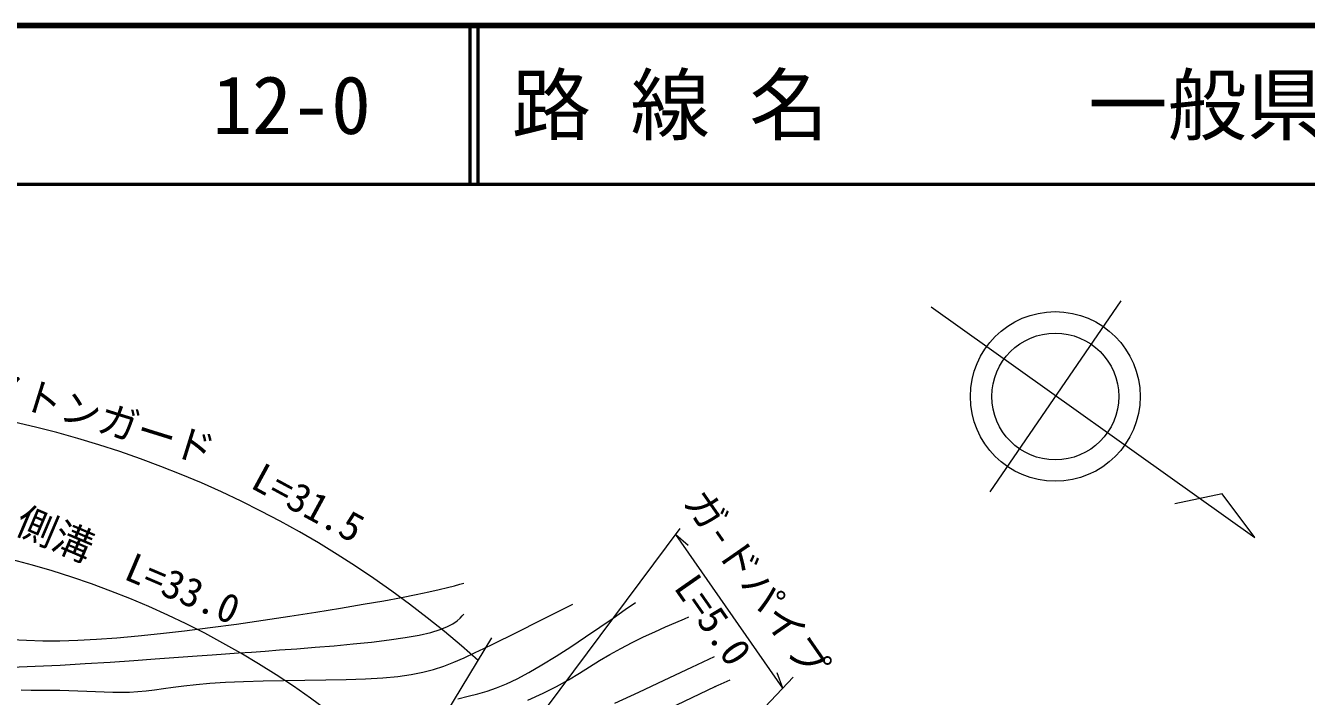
# Model space of a CAD drawing. Units: millimetres, scale not verified. Extents: x 40000 to 680000, y 20000 to 380000.
# Drawn here: x 149734 to 230489, y 337698 to 380000 of the extents above; entities that cross this region are included whole.
import ezdxf
from ezdxf.enums import TextEntityAlignment as Align

# ---------------------------------------------------------------- set-up
doc = ezdxf.new("R2010")
doc.units = ezdxf.units.MM
doc.header["$LTSCALE"] = 1000
for name, color, linetype, lineweight in [('M-BGD', 7, 'Continuous', 13), ('M-STR-HTXT', 7, 'Continuous', 13), ('M-TTL', 2, 'Continuous', 140), ('M-TTL-LINE', 7, 'Continuous', 50)]:
    doc.layers.add(name, color=color, linetype=linetype, lineweight=lineweight)
doc.layers.add('M-TTL-TXT', color=7, linetype='Continuous')
doc.styles.add('ＭＳ ゴシック', font='')
doc.styles.get('ＭＳ ゴシック').set_extended_font_data('MS Gothic')

msp = doc.modelspace()

# ---------------------------------------------------------------- linework, layer by layer
at = {"layer": 'M-BGD'}
for p, q in [((218797, 362634), (210525, 350591)), ((206821, 362268), (227237, 347720)), ((225179, 350482), (222197, 349836)), ((227237, 347720), (225179, 350482)), ((177107, 344768), (177369, 344842)), ((173425, 343940), (174369, 344127)), ((174369, 344127), (175160, 344293)), ((175160, 344293), (175813, 344440)), ((175813, 344440), (176344, 344567)), ((176344, 344567), (176770, 344677)), ((176770, 344677), (177107, 344768)), ((168030, 343008), (169584, 343260)), ((169584, 343260), (171023, 343504)), ((171023, 343504), (172313, 343732)), ((172313, 343732), (173425, 343940)), ((182262, 342519), (184234, 343513)), ((187540, 343171), (188186, 343623)), ((163028, 342259), (164716, 342500)), ((164716, 342500), (166395, 342752)), ((166395, 342752), (168030, 343008)), ((176681, 342282), (176943, 342458)), ((176943, 342458), (177131, 342622)), ((177131, 342622), (177263, 342768)), ((177263, 342768), (177357, 342892)), ((180638, 341708), (182262, 342519)), ((185933, 342058), (186779, 342641)), ((186779, 342641), (187540, 343171)), ((190721, 342358), (191286, 342599)), ((191286, 342599), (191560, 342714)), ((156821, 341509), (158246, 341655)), ((158246, 341655), (159761, 341830)), ((159761, 341830), (161364, 342033)), ((161364, 342033), (163028, 342259)), ((174550, 341563), (175281, 341735)), ((175281, 341735), (175868, 341915)), ((175868, 341915), (176329, 342099)), ((176329, 342099), (176681, 342282)), ((179236, 341018), (180638, 341708)), ((185032, 341446), (185933, 342058)), ((188693, 341446), (189405, 341777)), ((189405, 341777), (190088, 342083)), ((190088, 342083), (190721, 342358)), ((148817, 341289), (149792, 341233)), ((149792, 341233), (150813, 341208)), ((150813, 341208), (151886, 341211)), ((151886, 341211), (153017, 341243)), ((153017, 341243), (154213, 341303)), ((154213, 341303), (155478, 341392)), ((155478, 341392), (156821, 341509)), ((166834, 340707), (167988, 340796)), ((167988, 340796), (169180, 340896)), ((169180, 340896), (170378, 341006)), ((170378, 341006), (171546, 341126)), ((171546, 341126), (172654, 341259)), ((172654, 341259), (173666, 341404)), ((173666, 341404), (174550, 341563)), ((178627, 340722), (179236, 341018)), ((183181, 340235), (184105, 340831)), ((184105, 340831), (185032, 341446)), ((187255, 340725), (187969, 341093)), ((187969, 341093), (188693, 341446)), ((156547, 339964), (157911, 340060)), ((157911, 340060), (160545, 340248)), ((160545, 340248), (161490, 340315)), ((161490, 340315), (162337, 340376)), ((162337, 340376), (163165, 340436)), ((163165, 340436), (163986, 340496)), ((163986, 340496), (164836, 340558)), ((164836, 340558), (165751, 340626)), ((165751, 340626), (166834, 340707)), ((176726, 339846), (177377, 340131)), ((177377, 340131), (178078, 340459)), ((178078, 340459), (178627, 340722)), ((182291, 339684), (183181, 340235)), ((185919, 339957), (186567, 340344)), ((186567, 340344), (187255, 340725)), ((191731, 339539), (193169, 340220)), ((148819, 339544), (150332, 339597)), ((150332, 339597), (151907, 339672)), ((151907, 339672), (153499, 339763)), ((153499, 339763), (155061, 339862)), ((155061, 339862), (156547, 339964)), ((174045, 339074), (174784, 339217)), ((174784, 339217), (175458, 339391)), ((175458, 339391), (176096, 339600)), ((176096, 339600), (176726, 339846)), ((180720, 338806), (181463, 339202)), ((181463, 339202), (182291, 339684)), ((184647, 339159), (185289, 339562)), ((185289, 339562), (185919, 339957)), ((189998, 338723), (191731, 339539)), ((159037, 338280), (159716, 338368)), ((159716, 338368), (160481, 338453)), ((160481, 338453), (161351, 338529)), ((161351, 338529), (162344, 338592)), ((162344, 338592), (163471, 338637)), ((163471, 338637), (164702, 338669)), ((164702, 338669), (166003, 338692)), ((166003, 338692), (167336, 338713)), ((167336, 338713), (168664, 338736)), ((168664, 338736), (169952, 338767)), ((169952, 338767), (171161, 338812)), ((171161, 338812), (172257, 338875)), ((172257, 338875), (173212, 338961)), ((173212, 338961), (174045, 339074)), ((179426, 338234), (180048, 338488)), ((180048, 338488), (180720, 338806)), ((183216, 338328), (183966, 338748)), ((183966, 338748), (184647, 339159)), ((188391, 337970), (189998, 338723)), ((193381, 338384), (193282, 338340)), ((194141, 338714), (193381, 338384)), ((149448, 338110), (150091, 338096)), ((150091, 338096), (150709, 338089)), ((150709, 338089), (151307, 338086)), ((151307, 338086), (151889, 338082)), ((151889, 338082), (152460, 338072)), ((152460, 338072), (153025, 338054)), ((153025, 338054), (153585, 338031)), ((153585, 338031), (154138, 338006)), ((154138, 338006), (154686, 337983)), ((154686, 337983), (155228, 337967)), ((155228, 337967), (155763, 337962)), ((155763, 337962), (156292, 337971)), ((156292, 337971), (156814, 337999)), ((156814, 337999), (157333, 338048)), ((157333, 338048), (157865, 338115)), ((157865, 338115), (158426, 338194)), ((158426, 338194), (159037, 338280)), ((176995, 337553), (177637, 337702)), ((177637, 337702), (178242, 337856)), ((178242, 337856), (178831, 338028)), ((178831, 338028), (179426, 338234)), ((181393, 337458), (182368, 337898)), ((182368, 337898), (183216, 338328)), ((186883, 337266), (188391, 337970)), ((193198, 338303), (188312, 335971)), ((193182, 338297), (193169, 338290)), ((193197, 338303), (193182, 338297)), ((193211, 338309), (193197, 338303)), ((193225, 338315), (193211, 338309)), ((193239, 338321), (193225, 338315)), ((193253, 338328), (193239, 338321)), ((193267, 338334), (193253, 338328)), ((193282, 338340), (193267, 338334))]:
    msp.add_line(p, q, dxfattribs=at)
for radius in [5351, 4000]:
    msp.add_circle((214655, 356611), radius, dxfattribs=at)
at = {"layer": 'M-STR-HTXT'}
for p, q in [((165656, 314316), (191013, 348276)), ((197485, 338222), (190741, 347913)), ((190741, 347913), (191518, 347235)), ((163279, 315240), (179127, 341395)), ((197485, 338222), (197119, 339186)), ((171179, 310588), (198136, 338905))]:
    msp.add_line(p, q, dxfattribs=at)
for radius, start, end in [(64801, 48.10488, 87.3436), (56328, 46.47479, 89.04014), (69117, 43.60066, 43.61025)]:
    msp.add_arc((134987, 291727), radius, start, end, dxfattribs=at)
at = {"layer": 'M-TTL'}
msp.add_line((680000, 380000), (40000, 380000), dxfattribs=at)
at = {"layer": 'M-TTL-LINE'}
for p, q in [((177750, 380000), (177750, 370000)), ((178250, 380000), (178250, 370000)), ((40000, 370000), (680000, 370000))]:
    msp.add_line(p, q, dxfattribs=at)

# ---------------------------------------------------------------- texts
at = {"layer": 'M-STR-HTXT', "style": 'ＭＳ ゴシック'}
for s, rotation, p in [('ストンガード', 342.756, (146819, 356174)), ('L=31.5', 331.521, (163568, 350408)), ('ガ-ドパイプ', 304.835, (190696, 349642)), ('側溝\u3000L=33.0', 336.918, (148730, 347564)), ('L=5.0', 304.835, (190099, 344247))]:
    msp.add_text(s, height=1833, rotation=rotation, dxfattribs=at).set_placement(p, align=Align.BOTTOM_LEFT)
at = {"layer": 'M-TTL-TXT', "style": 'ＭＳ ゴシック'}
for s, p in [('路 線 名', (180380, 375000)), ('一般県道福井上蔵目喜線', (216734, 375000)), ('12-0', (161521, 375000))]:
    msp.add_text(s, height=3666, dxfattribs=at).set_placement(p, align=Align.MIDDLE_LEFT)

doc.saveas('drawing.dxf')
